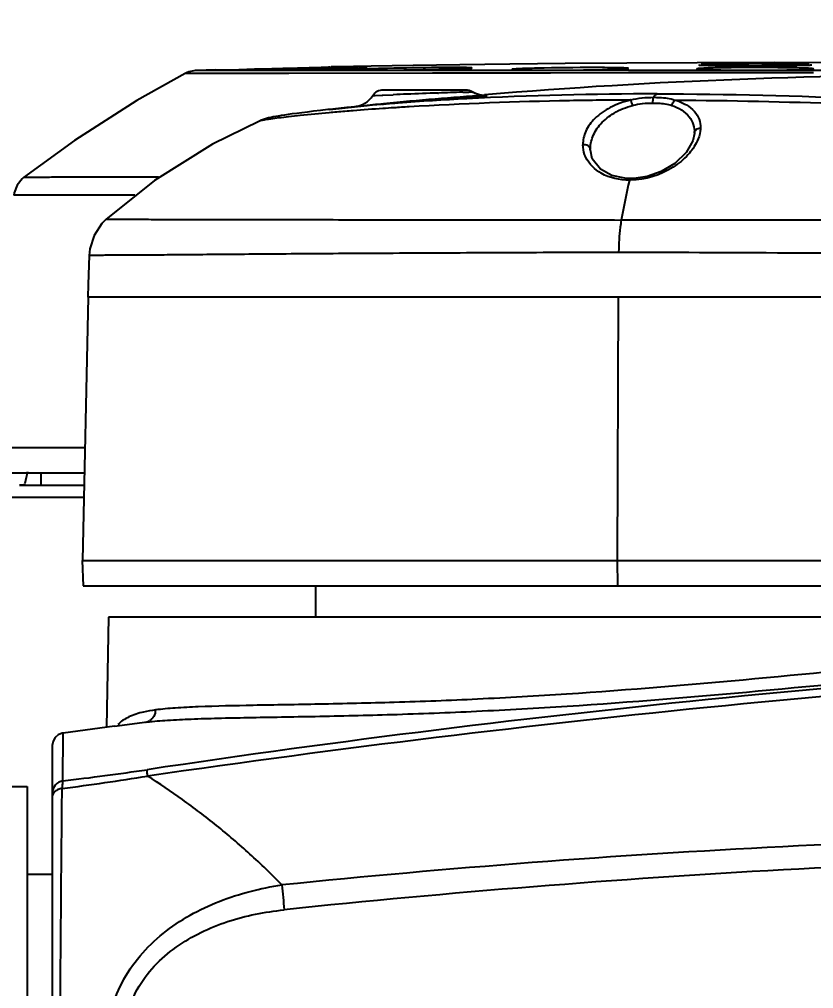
# Model space of a CAD drawing. Header units: millimetres. Extents: x 5828 to 6704, y 123 to 421.
# Drawn here: x 6603.04 to 6607.26, y 236.09 to 241.24 of the extents above; entities that cross this region are included whole.
import ezdxf

# ---------------------------------------------------------------- set-up
doc = ezdxf.new("R2010")
doc.units = ezdxf.units.MM
for name, color, linetype in [('外形图', 7, 'Continuous'), ('尺寸标注', 7, 'Continuous'), ('运动范围', 7, 'Continuous')]:
    doc.layers.add(name, color=color, linetype=linetype)
doc.styles.add('微软雅黑', font='msyh.ttc', dxfattribs={"height": 1.5})
doc.dimstyles.new('尺寸标注_1_15比例', dxfattribs={"dimtxt": 1.5, "dimasz": 1.25, "dimexe": 0.5, "dimexo": 0.4, "dimgap": 0.5, "dimtad": 1, "dimdec": 1, "dimlfac": 15, "dimdsep": 46, "dimtxsty": '微软雅黑', "dimcen": 0.09, "dimadec": 0, "dimazin": 0, "dimtp": 0.01, "dimtm": 0.01, "dimtfac": 1, "dimtdec": 1, "dimtofl": 0, "dimtmove": 0, "dimatfit": 3, "dimfxl": 1, "dimtolj": 1, "dimarcsym": 0})

# ---------------------------------------------------------------- blocks, each defined once
blk = doc.blocks.new('*D964')
at = {"layer": 'Defpoints', "color": 0}
for p in [(6599.8696, 245.0776), (6642.7754, 240.6831), (6560.7519, 234.3658), (6606.9481, 234.3718), (6651.9644, 234.3658)]:
    blk.add_point(p, dxfattribs=at)
at = {"layer": '尺寸标注', "color": 0, "lineweight": -2}
blk.add_arc((6606.914, 234.3658), 12.8206, 15.57922, 174.41148, dxfattribs=at)
at = {"layer": '尺寸标注', "color": 0}
for points in [[(6619.0604, 237.7629), (6619.4668, 237.8551), (6619.5402, 236.59)], [(6593.9463, 235.6245), (6594.3625, 235.6042), (6594.0935, 234.3658)]]:
    blk.add_solid(points, dxfattribs=at)
at = {"layer": '尺寸标注', "color": 0, "insert": (6607.3758, 248.4579), "char_height": 1.5, "attachment_point": 5, "rotation": 358.1233, "style": '微软雅黑'}
blk.add_mtext('\\A1;-\\A1;170%%d', dxfattribs=at)

msp = doc.modelspace()

# ---------------------------------------------------------------- linework, layer by layer
at = {"layer": '外形图'}
for p, q in [((6604.0835, 240.9726), (6603.9788, 240.9692)), ((6604.0403, 240.9691), (6603.9788, 240.9692)), ((6604.1555, 240.969), (6604.0403, 240.9691)), ((6604.0714, 240.9722), (6604.2058, 240.9755)), ((6604.0717, 240.9722), (6604.0714, 240.9722)), ((6604.0714, 240.9722), (6604.0725, 240.9722)), ((6604.2668, 240.969), (6604.0767, 240.969)), ((6604.2058, 240.9755), (6604.2895, 240.9776)), ((6604.9433, 240.9689), (6604.2366, 240.969)), ((6604.2895, 240.9776), (6604.3814, 240.9798)), ((6604.3573, 240.972), (6604.3782, 240.9723)), ((6604.3814, 240.9771), (6604.3795, 240.977)), ((6604.3814, 240.9798), (6604.4401, 240.9813)), ((6604.429, 240.973), (6604.4392, 240.9732)), ((6604.4582, 240.9792), (6604.4385, 240.9787)), ((6604.4392, 240.9732), (6604.4737, 240.9738)), ((6604.4396, 240.9813), (6604.5177, 240.9832)), ((6604.4401, 240.9813), (6604.5192, 240.9832)), ((6604.5192, 240.9832), (6604.5531, 240.9841)), ((6604.5531, 240.9841), (6604.5575, 240.9842)), ((6604.5575, 240.9842), (6604.5796, 240.9848)), ((6604.7182, 240.9888), (6604.6952, 240.9883)), ((6604.6954, 240.9785), (6604.7141, 240.979)), ((6604.7134, 240.9847), (6604.6963, 240.9844)), ((6604.7167, 240.9848), (6604.7134, 240.9847)), ((6604.9078, 240.9925), (6604.7182, 240.9888)), ((6604.8241, 240.9823), (6604.8312, 240.9825)), ((6604.9342, 240.9789), (6604.914, 240.9782)), ((6604.9243, 240.9712), (6604.9353, 240.9712)), ((6606.2557, 240.9688), (6604.936, 240.9689)), ((6604.9956, 240.9806), (6604.9899, 240.9804)), ((6604.996, 240.9716), (6605.0018, 240.9716)), ((6605.0018, 240.9716), (6605.0303, 240.9718)), ((6605.27, 240.9757), (6605.2749, 240.9758)), ((6605.6454, 241.0032), (6605.3794, 240.9999)), ((6605.8636, 240.9711), (6605.8803, 240.9711)), ((6606.0574, 240.9726), (6606.0677, 240.9727)), ((6608.4583, 240.9688), (6606.0645, 240.9688)), ((6607.0485, 241.0114), (6606.6395, 241.0107)), ((6606.7561, 241.0029), (6606.7448, 241.0028)), ((6606.7452, 240.9961), (6606.7517, 240.9961)), ((6606.7456, 240.9727), (6606.751, 240.9726)), ((6606.9081, 240.9991), (6606.746, 240.9991)), ((6606.7508, 240.9833), (6606.7475, 240.9832)), ((6606.82, 240.9843), (6606.8104, 240.9842)), ((6606.8109, 240.9718), (6606.8194, 240.9717)), ((6606.8278, 241.0037), (6606.8139, 241.0036)), ((6606.8142, 240.9955), (6606.8228, 240.9954)), ((6606.9045, 240.9951), (6606.908, 240.9951)), ((6606.9081, 240.9988), (6606.9081, 240.9951)), ((6607.1502, 240.9991), (6606.9881, 240.9991)), ((6606.9881, 240.9952), (6606.9881, 240.9988)), ((6607.3995, 241.0106), (6607.0485, 241.0114)), ((6607.0861, 240.9843), (6607.0691, 240.9845)), ((6607.0823, 241.0038), (6607.0696, 241.0039)), ((6607.0713, 240.9956), (6607.0822, 240.9957)), ((6607.0771, 240.9717), (6607.0853, 240.9718)), ((6607.1514, 241.0031), (6607.1408, 241.0033)), ((6607.143, 240.9964), (6607.1511, 240.9965)), ((6607.1452, 240.9727), (6607.1508, 240.9728)), ((6603.976, 240.9536), (6603.9211, 240.9539)), ((6604.0714, 240.9535), (6603.976, 240.9536)), ((6604.177, 240.9536), (6604.0688, 240.9535)), ((6604.2778, 240.9537), (6604.0833, 240.9535)), ((6604.4705, 240.9539), (6604.2417, 240.9536)), ((6605.2531, 240.9552), (6604.4401, 240.9539)), ((6605.8607, 240.9562), (6605.2338, 240.9552)), ((6606.2759, 240.9567), (6605.7692, 240.956)), ((6606.6381, 240.9572), (6606.2745, 240.9567)), ((6606.7512, 240.9574), (6606.6377, 240.9572)), ((6606.811, 240.9574), (6606.7512, 240.9574)), ((6607.2586, 240.9579), (6606.811, 240.9574)), ((6605.4107, 240.8658), (6604.9724, 240.8658)), ((6604.9167, 240.8358), (6605.0256, 240.8408)), ((6605.2619, 240.8498), (6605.2655, 240.8499)), ((6605.4465, 240.8355), (6605.511, 240.8408)), ((6605.4475, 240.827), (6605.512, 240.8317)), ((6605.4488, 240.8302), (6605.4567, 240.8308)), ((6604.6889, 240.7627), (6604.6789, 240.7616)), ((6604.6889, 240.7627), (6604.8192, 240.7765)), ((6604.8192, 240.7765), (6604.8869, 240.7832)), ((6604.9652, 240.7905), (6604.9732, 240.7912)), ((6604.3147, 240.7009), (6604.3146, 240.7009)), ((6603.0624, 240.4013), (6603.0624, 240.4012)), ((6606.2849, 240.3957), (6606.2849, 240.3957)), ((6603.4995, 240.1771), (6603.4995, 240.1771)), ((6606.099, 240.0048), (6606.1129, 240.0048)), ((6606.1129, 240.0048), (6606.2227, 240.0053)), ((6606.2227, 240.0053), (6606.595, 240.0036)), ((6603.4055, 239.7658), (6603.3752, 238.3658)), ((6610.7056, 239.7658), (6603.4036, 239.7658)), ((6606.2173, 238.3658), (6606.2222, 239.7658)), ((6603.3882, 238.9658), (6602.9165, 238.9658)), ((6602.9189, 238.8325), (6603.3853, 238.8325)), ((6603.1533, 238.8325), (6603.1533, 238.7658)), ((6603.0706, 238.7658), (6603.04, 238.7658)), ((6603.04, 238.7658), (6603.3839, 238.7658)), ((6603.0402, 238.7658), (6603.06, 238.7658)), ((6603.0659, 238.7658), (6603.0661, 238.7668)), ((6603.0661, 238.7669), (6603.0663, 238.7678)), ((6603.0663, 238.7678), (6603.068, 238.7755)), ((6603.3791, 238.7003), (6602.9733, 238.7006)), ((6603.3742, 238.3658), (6603.3788, 238.2325)), ((6603.3742, 238.3658), (6606.2173, 238.3658)), ((6603.5657, 238.3658), (6603.6776, 238.3658)), ((6603.9751, 238.3658), (6604.1583, 238.3658)), ((6606.2181, 238.2325), (6606.2172, 238.3658)), ((6603.3788, 238.2325), (6606.218, 238.2325)), ((6604.6148, 238.0658), (6604.6148, 238.2325)), ((6606.2181, 238.2325), (6610.5373, 238.2325)), ((6603.513, 238.0658), (6603.5028, 237.4807)), ((6610.3832, 238.0658), (6603.513, 238.0658)), ((6603.5455, 237.4864), (6603.2724, 237.4499)), ((6603.5455, 237.4864), (6603.7181, 237.5086)), ((6603.271, 237.1958), (6603.2724, 237.4499)), ((6603.2148, 237.3837), (6603.2148, 231.3479)), ((6602.4814, 237.1658), (6603.0814, 237.1658)), ((6603.0814, 237.1658), (6603.0814, 231.5658)), ((6603.2148, 236.6991), (6603.0814, 236.6991))]:
    msp.add_line(p, q, dxfattribs=at)
for points in [[(6603.9581, 240.9668), (6603.949, 240.9648), (6603.9396, 240.9619), (6603.9302, 240.9582), (6603.9212, 240.9539)], [(6603.9789, 240.9692), (6603.9744, 240.969), (6603.9666, 240.9682), (6603.9581, 240.9668)], [(6605.3794, 240.9999), (6605.131, 240.9962), (6604.9078, 240.9925)], [(6606.6395, 241.0107), (6606.2655, 241.0089), (6605.9387, 241.0063), (6605.6454, 241.0032)], [(6603.9211, 240.9539), (6603.664, 240.8099), (6603.3322, 240.5979), (6603.0623, 240.4014)], [(6603.976, 240.9536), (6603.9331, 240.9537), (6603.9212, 240.9539)], [(6604.9167, 240.8358), (6604.9297, 240.8364), (6604.9674, 240.8382), (6605.0256, 240.8408)], [(6605.5116, 240.8367), (6605.5133, 240.8368), (6605.5131, 240.8368), (6605.5075, 240.8369), (6605.4943, 240.8382), (6605.4783, 240.8417), (6605.4622, 240.8474), (6605.4453, 240.8561)], [(6604.6789, 240.7616), (6604.6389, 240.7571), (6604.6027, 240.7529), (6604.5698, 240.7489), (6604.5401, 240.7452), (6604.5133, 240.7417), (6604.4892, 240.7385), (6604.4675, 240.7354), (6604.4481, 240.7325), (6604.4307, 240.7298), (6604.4151, 240.7273), (6604.4013, 240.7249), (6604.3886, 240.7226), (6604.3764, 240.7201), (6604.3635, 240.7172), (6604.3468, 240.7126), (6604.3204, 240.7034), (6604.3147, 240.7009)], [(6604.8192, 240.7765), (6604.8364, 240.7783), (6604.8869, 240.7832)], [(6604.3146, 240.7009), (6604.0661, 240.5787), (6603.7581, 240.3844), (6603.4994, 240.1772)], [(6606.6253, 240.6346), (6606.6177, 240.5965), (6606.5815, 240.5335), (6606.521, 240.4756), (6606.4481, 240.4322), (6606.3739, 240.4061), (6606.3033, 240.396), (6606.2849, 240.3957)], [(6606.2849, 240.3957), (6606.2551, 240.3969), (6606.1862, 240.4119), (6606.1256, 240.446), (6606.0829, 240.5009), (6606.0725, 240.5466)], [(6603.0624, 240.4013), (6603.0545, 240.3947), (6603.0273, 240.3606), (6603.0126, 240.3192), (6603.011, 240.308)], [(6603.4995, 240.1771), (6603.4787, 240.1563), (6603.4367, 240.0936), (6603.4139, 240.0214), (6603.4105, 239.987)], [(6603.411, 239.987), (6603.4058, 239.8318), (6603.4036, 239.7658)], [(6603.3825, 238.7003), (6603.3222, 238.7003), (6603.1645, 238.7004), (6603.0302, 238.7005), (6602.9733, 238.7006)], [(6603.3742, 238.3658), (6603.383, 238.3658), (6603.5657, 238.3658)], [(6604.1583, 238.3658), (6604.584, 238.3658), (6604.823, 238.3658), (6605.0777, 238.3658), (6605.3466, 238.3658), (6605.6275, 238.3657), (6605.9184, 238.3657), (6606.2173, 238.3658)], [(6603.2724, 237.4499), (6603.2678, 237.4491), (6603.2467, 237.4408), (6603.2297, 237.4259), (6603.2186, 237.4062), (6603.2148, 237.3839)]]:
    msp.add_lwpolyline(points, dxfattribs=at)
for centre, radius, start, end in [((6604.113, 260.1923), 19.2219, 270.79058, 270.94205), ((6604.9346, 222.6871), 18.2983, 91.55358, 91.7324), ((6605.141, 215.1899), 25.7984, 90.98778, 91.51667), ((6603.8209, 276.8412), 35.8733, 271.04263, 271.39689), ((6603.6495, 277.6202), 36.6472, 271.45418, 271.58661), ((6604.2443, 258.8459), 17.8731, 271.50618, 271.68962), ((6604.4128, 253.2208), 12.2454, 271.67787, 271.92491), ((6605.2531, 230.531), 10.4527, 91.44325, 91.74872), ((6604.9069, 252.3484), 11.3772, 270.14284, 270.44843), ((6605.4081, 223.7572), 17.2283, 90.4825, 91.3718), ((6604.8451, 259.8663), 18.8954, 270.56168, 271.18434), ((6605.3502, 230.7852), 10.2, 90.07952, 90.48971), ((6604.9923, 253.4178), 12.4451, 271.30134, 271.56164), ((6605.1736, 246.6602), 5.6852, 271.5915, 271.8027), ((6605.8214, 247.3152), 6.344, 269.19355, 269.79663), ((6606.0304, 230.4601), 10.5242, 91.1057, 91.27823), ((6605.845, 251.4481), 10.4771, 269.74824, 269.90604), ((6606.0794, 227.9663), 13.0185, 89.76681, 91.10973), ((6605.8484, 253.4602), 12.4891, 269.90564, 270.06977), ((6605.8423, 256.3661), 15.3951, 270.14138, 270.80074), ((6605.8927, 252.7746), 11.8032, 270.84922, 271.02504), ((6605.9345, 250.4306), 9.4588, 271.02581, 271.23391), ((6606.1071, 234.9222), 6.0626, 89.16204, 89.76103), ((6605.9904, 247.8437), 6.8713, 271.23281, 271.79251), ((6606.7677, 244.1459), 3.1497, 268.7024, 268.8541), ((6606.8359, 234.8661), 6.1373, 90.85078, 91.28291), ((6606.8073, 246.1902), 5.1944, 268.8685, 269.3159), ((6606.9086, 232.7799), 8.2049, 90.68543, 91.10212), ((6606.895, 249.3269), 8.3556, 269.01261, 269.4237), ((6606.887, 252.4571), 11.4618, 269.32344, 269.6357), ((6606.9131, 229.2059), 11.7981, 90.48191, 90.76279), ((6606.9293, 252.4518), 11.4806, 269.45154, 269.58233), ((6606.9545, 228.4974), 12.4877, 89.47414, 90.61687), ((6606.9262, 258.2915), 17.2964, 269.65753, 269.9284), ((6606.9608, 223.0828), 17.9214, 90.16856, 90.42529), ((6606.9464, 255.0626), 14.0915, 269.59047, 270.42373), ((6606.9327, 261.1744), 20.1793, 269.93005, 270.15745), ((6606.9658, 221.6042), 19.3999, 89.92803, 90.17029), ((6606.939, 259.111), 18.1158, 270.15534, 270.41829), ((6606.9705, 223.8738), 17.1304, 89.66868, 89.93442), ((6606.9648, 252.2829), 11.3118, 270.4343, 270.56854), ((6606.983, 253.1728), 12.1775, 270.46665, 270.75286), ((6607.014, 230.3159), 10.6881, 89.32042, 89.63414), ((6606.9929, 249.6641), 8.6927, 270.60876, 271.00416), ((6607.0073, 233.6582), 7.3266, 88.92024, 89.38388), ((6607.066, 246.9869), 5.991, 270.81459, 271.18876), ((6607.0829, 235.5956), 5.4079, 88.7811, 89.2747), ((6607.1199, 244.2827), 3.2863, 271.226, 271.3828), ((6608.0713, 209.5615), 31.3839, 84.75963, 94.67944), ((6604.9724, 240.7991), 0.0667, 89.994, 146.6413), ((6604.8053, 240.9091), 0.1333, 275.9401, 326.6399), ((6606.0299, 217.4521), 23.4102, 92.27885, 92.4586), ((6606.2319, 212.3277), 28.5386, 91.94768, 92.27506), ((6607.3635, 179.2055), 61.6801, 91.829375, 91.949254), ((6605.5148, 240.9704), 0.1338, 238.6933, 250.3712), ((6605.5147, 240.9701), 0.1335, 250.3967, 261.7417), ((6605.5147, 240.9704), 0.1338, 261.7689, 273.8448), ((6605.9889, 225.854), 14.9482, 93.9054, 94.51348), ((6606.5174, 223.7726), 17.0886, 95.2115, 95.47505), ((6606.066, 224.7364), 16.0684, 93.702, 93.90815), ((6607.072, 219.6649), 21.2312, 95.29028, 95.67122), ((6606.1253, 223.8126), 16.9941, 93.42439, 93.70042), ((6605.7337, 229.0163), 11.7755, 94.90945, 95.10772), ((6605.8413, 227.7511), 13.0453, 94.52292, 94.90461), ((6611.8346, 239.1482), 5.691, 167.4278, 169.6201), ((6606.2847, 240.7315), 0.3446, 269.2254, 270.1279), ((6612.0565, 236.7413), 9.2158, 166.85169, 167.24798), ((6612.9422, 175.5797), 62.3616, 92.809562, 98.506321), ((6613.5409, 169.3968), 68.5318, 93.068844, 98.238142), ((6603.7016, 237.5652), 0.0582, 286.0715, 299.3316), ((6603.7021, 237.5633), 0.0563, 277.3955, 281.6723), ((6603.7019, 237.5643), 0.0573, 281.672, 286.05), ((6601.6324, 250.0213), 12.9693, 277.23944, 279.26795), ((6601.6654, 250.978), 13.8754, 276.64498, 278.50623), ((6609.7678, 184.3447), 52.5694, 90.00662, 95.82318), ((6610.1393, 181.9003), 54.907, 90.399, 95.95214), ((6614.4032, 237.5386), 10.0092, 185.13411, 185.89041)]:
    msp.add_arc(centre, radius, start, end, dxfattribs=at)
for points, knots in [([(6604.3795, 240.977), (6604.3711, 240.9768), (6604.3553, 240.9763), (6604.333, 240.9755), (6604.3137, 240.9748), (6604.2975, 240.9741), (6604.2848, 240.9735), (6604.2762, 240.9731), (6604.2714, 240.9727), (6604.2689, 240.9726), (6604.2678, 240.9723), (6604.2668, 240.9723), (6604.2668, 240.9721)], [0, 0, 0, 0, 0.22256, 0.421046, 0.593217, 0.737086, 0.850831, 0.93311, 0.962133, 0.982951, 0.995544, 1, 1, 1, 1]), ([(6604.2668, 240.9721), (6604.2668, 240.972), (6604.2676, 240.972), (6604.2685, 240.9718), (6604.2704, 240.9717), (6604.2743, 240.9716), (6604.2811, 240.9715), (6604.2912, 240.9715), (6604.3042, 240.9715), (6604.3265, 240.9717), (6604.3445, 240.9718), (6604.3573, 240.972)], [0, 0, 0, 0, 0.004382, 0.016772, 0.037282, 0.065887, 0.147191, 0.259966, 0.403088, 0.575328, 1, 1, 1, 1]), ([(6604.6642, 240.987), (6604.6682, 240.9871), (6604.6749, 240.9874), (6604.6828, 240.9875), (6604.6872, 240.9878), (6604.6896, 240.9877), (6604.6905, 240.988), (6604.6914, 240.9878), (6604.6914, 240.9879)], [0, 0, 0, 0, 0.433734, 0.747146, 0.85751, 0.936511, 0.984035, 1, 1, 1, 1]), ([(6604.6914, 240.9879), (6604.6914, 240.9881), (6604.6902, 240.9878), (6604.689, 240.9881), (6604.686, 240.9879), (6604.6839, 240.9879), (6604.6826, 240.9879)], [0, 0, 0, 0, 0.062872, 0.25106, 0.563748, 1, 1, 1, 1]), ([(6604.8381, 240.9862), (6604.8299, 240.9862), (6604.7895, 240.9859), (6604.749, 240.9853), (6604.7167, 240.9848)], [0, 0, 0, 0, 0.20213, 1, 1, 1, 1]), ([(6604.914, 240.9782), (6604.9011, 240.9778), (6604.8831, 240.9772), (6604.8607, 240.9763), (6604.8476, 240.9757), (6604.8377, 240.9749), (6604.8297, 240.9746), (6604.8263, 240.9737), (6604.8232, 240.9738), (6604.8232, 240.9733)], [0, 0, 0, 0, 0.423715, 0.596094, 0.739233, 0.851943, 0.93331, 0.982645, 1, 1, 1, 1]), ([(6604.8232, 240.9733), (6604.8232, 240.9731), (6604.824, 240.9729), (6604.8259, 240.9726), (6604.8311, 240.9723), (6604.8391, 240.9719), (6604.8506, 240.9717), (6604.8651, 240.9714), (6604.89, 240.9712), (6604.91, 240.9712), (6604.9243, 240.9712)], [0, 0, 0, 0, 0.004799, 0.017405, 0.06693, 0.14866, 0.261839, 0.405189, 0.577317, 1, 1, 1, 1]), ([(6604.8312, 240.9825), (6604.8392, 240.9828), (6604.8504, 240.9832), (6604.8641, 240.9838), (6604.8721, 240.9842), (6604.8781, 240.9846), (6604.8829, 240.9848), (6604.885, 240.9854), (6604.8868, 240.9852), (6604.8868, 240.9855)], [0, 0, 0, 0, 0.429326, 0.601338, 0.743422, 0.854776, 0.934887, 0.983289, 1, 1, 1, 1]), ([(6605.4432, 240.983), (6605.4432, 240.9831), (6605.4423, 240.9833), (6605.4403, 240.9837), (6605.4348, 240.9841), (6605.4262, 240.9844), (6605.414, 240.9847), (6605.3987, 240.985), (6605.3723, 240.9852), (6605.3511, 240.9853), (6605.336, 240.9852)], [0, 0, 0, 0, 0.004844, 0.017497, 0.067268, 0.149281, 0.262752, 0.40633, 0.578419, 1, 1, 1, 1]), ([(6605.3524, 240.9778), (6605.3652, 240.9782), (6605.3833, 240.9789), (6605.4057, 240.9799), (6605.4188, 240.9805), (6605.4287, 240.9813), (6605.4367, 240.9816), (6605.4401, 240.9825), (6605.4432, 240.9824), (6605.4432, 240.983)], [0, 0, 0, 0, 0.42353, 0.595912, 0.739091, 0.851837, 0.933255, 0.982591, 1, 1, 1, 1]), ([(6605.6795, 240.9777), (6605.6761, 240.9775), (6605.6704, 240.9771), (6605.6625, 240.9767), (6605.6589, 240.9758), (6605.6559, 240.9757), (6605.6559, 240.9752)], [0, 0, 0, 0, 0.430327, 0.742193, 0.932169, 1, 1, 1, 1]), ([(6605.6559, 240.9752), (6605.6559, 240.9748), (6605.6584, 240.9746), (6605.6614, 240.9739), (6605.6679, 240.9736), (6605.6763, 240.9731), (6605.6872, 240.9727), (6605.7061, 240.9722), (6605.7213, 240.9719), (6605.7322, 240.9718)], [0, 0, 0, 0, 0.017812, 0.066934, 0.147864, 0.259967, 0.402426, 0.574254, 1, 1, 1, 1]), ([(6605.7268, 240.9798), (6605.7222, 240.9797), (6605.7064, 240.9791), (6605.6906, 240.9784), (6605.6795, 240.9777)], [0, 0, 0, 0, 0.295824, 1, 1, 1, 1]), ([(6605.7956, 240.9817), (6605.7893, 240.9816), (6605.7664, 240.9811), (6605.7435, 240.9804), (6605.7268, 240.9798)], [0, 0, 0, 0, 0.274374, 1, 1, 1, 1]), ([(6606.2428, 240.9831), (6606.2395, 240.9832), (6606.2238, 240.9837), (6606.2081, 240.9839), (6606.1958, 240.9841)], [0, 0, 0, 0, 0.212602, 1, 1, 1, 1]), ([(6606.2053, 240.9758), (6606.21, 240.9759), (6606.2256, 240.9764), (6606.2413, 240.977), (6606.2523, 240.9777)], [0, 0, 0, 0, 0.295618, 1, 1, 1, 1]), ([(6606.2759, 240.9804), (6606.2759, 240.9806), (6606.2749, 240.9809), (6606.2735, 240.9812), (6606.2708, 240.9816), (6606.2653, 240.982), (6606.2558, 240.9826), (6606.2476, 240.9829), (6606.2428, 240.9831)], [0, 0, 0, 0, 0.019391, 0.067927, 0.147308, 0.257678, 0.569786, 1, 1, 1, 1]), ([(6606.2523, 240.9776), (6606.2557, 240.9778), (6606.2614, 240.9782), (6606.2693, 240.9788), (6606.2729, 240.9797), (6606.2759, 240.9799), (6606.2759, 240.9804)], [0, 0, 0, 0, 0.42949, 0.741115, 0.931407, 1, 1, 1, 1]), ([(6606.7475, 240.9832), (6606.7321, 240.9829), (6606.7105, 240.9824), (6606.6836, 240.9815), (6606.6678, 240.9809), (6606.6557, 240.9801), (6606.6461, 240.9796), (6606.6418, 240.9785), (6606.6381, 240.9784), (6606.6381, 240.9777)], [0, 0, 0, 0, 0.42063, 0.592583, 0.736128, 0.849717, 0.931918, 0.981964, 1, 1, 1, 1]), ([(6606.6381, 240.9776), (6606.6381, 240.977), (6606.6417, 240.9769), (6606.6459, 240.976), (6606.6554, 240.9756), (6606.6673, 240.9749), (6606.6828, 240.9743), (6606.7092, 240.9734), (6606.7305, 240.973), (6606.7456, 240.9727)], [0, 0, 0, 0, 0.017848, 0.067727, 0.149816, 0.263345, 0.40688, 0.578889, 1, 1, 1, 1]), ([(6606.6481, 240.9992), (6606.6481, 240.9989), (6606.6497, 240.9989), (6606.6516, 240.9985), (6606.6558, 240.9984), (6606.6588, 240.9982), (6606.6606, 240.9981)], [0, 0, 0, 0, 0.067336, 0.255935, 0.567134, 1, 1, 1, 1]), ([(6606.6606, 240.9981), (6606.6629, 240.998), (6606.6748, 240.9975), (6606.6867, 240.9972), (6606.6963, 240.997)], [0, 0, 0, 0, 0.191462, 1, 1, 1, 1]), ([(6606.6985, 241.0019), (6606.6946, 241.0018), (6606.6822, 241.0015), (6606.6697, 241.0011), (6606.661, 241.0007)], [0, 0, 0, 0, 0.307431, 1, 1, 1, 1]), ([(6607.2581, 240.9778), (6607.2581, 240.9785), (6607.2543, 240.9787), (6607.2499, 240.9798), (6607.24, 240.9804), (6607.2275, 240.9811), (6607.2112, 240.9818), (6607.1835, 240.9827), (6607.1612, 240.9832), (6607.1454, 240.9835)], [0, 0, 0, 0, 0.018124, 0.068284, 0.150616, 0.264324, 0.407948, 0.5799, 1, 1, 1, 1]), ([(6607.1508, 240.9728), (6607.1659, 240.973), (6607.1872, 240.9735), (6607.2135, 240.9744), (6607.229, 240.975), (6607.2409, 240.9757), (6607.2503, 240.9762), (6607.2545, 240.9771), (6607.2581, 240.9773), (6607.2581, 240.9779)], [0, 0, 0, 0, 0.421065, 0.59304, 0.73654, 0.850043, 0.932133, 0.982049, 1, 1, 1, 1]), ([(6607.2352, 241.0012), (6607.2328, 241.0013), (6607.2204, 241.0018), (6607.208, 241.0021), (6607.198, 241.0024)], [0, 0, 0, 0, 0.191298, 1, 1, 1, 1]), ([(6607.1993, 240.9974), (6607.203, 240.9974), (6607.2151, 240.9978), (6607.2272, 240.9982), (6607.2355, 240.9986)], [0, 0, 0, 0, 0.307463, 1, 1, 1, 1]), ([(6607.2355, 240.9986), (6607.2374, 240.9986), (6607.2404, 240.9988), (6607.2446, 240.999), (6607.2465, 240.9994), (6607.2481, 240.9995), (6607.2481, 240.9998)], [0, 0, 0, 0, 0.432708, 0.743845, 0.932488, 1, 1, 1, 1]), ([(6606.4274, 240.8451), (6606.0901, 240.8452), (6605.5096, 240.8316), (6604.9305, 240.7888), (6604.6889, 240.7627)], [0, 0, 0, 0, 0.581274, 1, 1, 1, 1]), ([(6604.9732, 240.7912), (6605.0135, 240.7949), (6605.1719, 240.8088), (6605.3305, 240.8209), (6605.4488, 240.8302)], [0, 0, 0, 0, 0.253987, 1, 1, 1, 1]), ([(6606.2867, 240.8128), (6606.1786, 240.8122), (6605.7862, 240.8075), (6605.3939, 240.7933), (6605.1102, 240.7763)], [0, 0, 0, 0, 0.275505, 1, 1, 1, 1]), ([(6605.4481, 240.833), (6605.4258, 240.8315), (6605.3145, 240.8235), (6605.2033, 240.8139), (6605.1145, 240.8057)], [0, 0, 0, 0, 0.200135, 1, 1, 1, 1]), ([(6605.3945, 240.8542), (6605.4018, 240.8544), (6605.412, 240.8548), (6605.4246, 240.8552), (6605.4319, 240.8554), (6605.4373, 240.8557), (6605.442, 240.8557), (6605.4434, 240.8562), (6605.4455, 240.8559), (6605.4453, 240.8561)], [0, 0, 0, 0, 0.430537, 0.603024, 0.745472, 0.85686, 0.936667, 0.984503, 1, 1, 1, 1]), ([(6605.5236, 240.8369), (6605.5233, 240.8372), (6605.5215, 240.8368), (6605.5182, 240.8372), (6605.5125, 240.8367), (6605.5048, 240.8365), (6605.495, 240.8359), (6605.478, 240.8349), (6605.4642, 240.834), (6605.4544, 240.8334)], [0, 0, 0, 0, 0.018709, 0.068717, 0.149751, 0.261445, 0.403308, 0.574394, 1, 1, 1, 1]), ([(6605.4567, 240.8308), (6605.4664, 240.8316), (6605.48, 240.8327), (6605.4967, 240.8341), (6605.5063, 240.8349), (6605.5134, 240.8357), (6605.5194, 240.8361), (6605.5212, 240.8367), (6605.5238, 240.8367), (6605.5236, 240.8369)], [0, 0, 0, 0, 0.433942, 0.607113, 0.749624, 0.860519, 0.939373, 0.985906, 1, 1, 1, 1]), ([(6606.2867, 240.8128), (6606.249, 240.8036), (6606.1803, 240.7792), (6606.0972, 240.7218), (6606.044, 240.652), (6606.0332, 240.599), (6606.0328, 240.5744)], [0, 0, 0, 0, 0.312099, 0.578892, 0.80257, 1, 1, 1, 1]), ([(6606.2969, 240.7841), (6606.2955, 240.7898), (6606.2927, 240.7996), (6606.289, 240.8092), (6606.2867, 240.8128)], [0, 0, 0, 0, 0.579048, 1, 1, 1, 1]), ([(6606.4047, 240.7966), (6606.4047, 240.8028), (6606.4054, 240.813), (6606.4071, 240.8235), (6606.409, 240.8271)], [0, 0, 0, 0, 0.599066, 1, 1, 1, 1]), ([(6606.409, 240.8271), (6606.4103, 240.8297), (6606.4146, 240.837), (6606.4216, 240.8444), (6606.4274, 240.8451)], [0, 0, 0, 0, 0.330233, 1, 1, 1, 1]), ([(6606.409, 240.8271), (6606.4192, 240.8271), (6606.4571, 240.8261), (6606.4954, 240.8214), (6606.5218, 240.8126)], [0, 0, 0, 0, 0.26764, 1, 1, 1, 1]), ([(6606.4274, 240.8451), (6606.8011, 240.8452), (6607.5114, 240.8271), (6608.2203, 240.7836), (6608.5562, 240.7617)], [0, 0, 0, 0, 0.526117, 1, 1, 1, 1]), ([(6606.5055, 240.7839), (6606.5061, 240.7869), (6606.5092, 240.7975), (6606.5152, 240.808), (6606.5218, 240.8126)], [0, 0, 0, 0, 0.275581, 1, 1, 1, 1]), ([(6606.5218, 240.8126), (6606.5429, 240.8065), (6606.5808, 240.7913), (6606.626, 240.7558), (6606.6526, 240.7118), (6606.6575, 240.6795), (6606.6572, 240.6639)], [0, 0, 0, 0, 0.303607, 0.559246, 0.783576, 1, 1, 1, 1]), ([(6606.5218, 240.8126), (6606.8172, 240.8105), (6607.3901, 240.7976), (6608.0845, 240.7652), (6608.5899, 240.7368), (6608.9059, 240.7185), (6609.1361, 240.7064), (6609.2908, 240.7004), (6609.3824, 240.698), (6609.4576, 240.6977), (6609.537, 240.7008), (6609.6617, 240.7071), (6609.8342, 240.7123), (6610.0377, 240.719), (6610.2355, 240.7234), (6610.4279, 240.7269), (6610.6146, 240.7297), (6610.7957, 240.7311), (6610.9718, 240.7311), (6611.1154, 240.7288), (6611.2281, 240.7264), (6611.3107, 240.7237), (6611.3787, 240.7211), (6611.4327, 240.7193), (6611.4668, 240.7179), (6611.4941, 240.7166), (6611.5136, 240.7159), (6611.5311, 240.7154), (6611.5457, 240.7152), (6611.5555, 240.7155), (6611.5613, 240.7161), (6611.5638, 240.7167), (6611.5657, 240.7173), (6611.5661, 240.7198), (6611.5638, 240.7204), (6611.5626, 240.721)], [0, 0, 0, 0, 0.175379, 0.340201, 0.412747, 0.475982, 0.528145, 0.549642, 0.567859, 0.582575, 0.594271, 0.61506, 0.656694, 0.696757, 0.735988, 0.774153, 0.811033, 0.846843, 0.881682, 0.915604, 0.932139, 0.948607, 0.964665, 0.972521, 0.980738, 0.984876, 0.9888, 0.992322, 0.995259, 0.997428, 0.998177, 0.998701, 0.999016, 0.999208, 1, 1, 1, 1]), ([(6604.974, 240.7922), (6604.936, 240.7885), (6604.8844, 240.7835), (6604.8328, 240.7777), (6604.8191, 240.7765)], [0, 0, 0, 0, 0.734978, 1, 1, 1, 1]), ([(6606.0724, 240.5484), (6606.072, 240.5723), (6606.0819, 240.6231), (6606.127, 240.6922), (6606.2007, 240.7499), (6606.2627, 240.7749), (6606.2969, 240.7841)], [0, 0, 0, 0, 0.205866, 0.432553, 0.695788, 1, 1, 1, 1]), ([(6606.4047, 240.7966), (6606.4137, 240.7966), (6606.4475, 240.7958), (6606.4817, 240.7915), (6606.5055, 240.7839)], [0, 0, 0, 0, 0.264484, 1, 1, 1, 1]), ([(6606.5055, 240.7839), (6606.5404, 240.7726), (6606.5896, 240.7442), (6606.6215, 240.6832), (6606.6256, 240.6521), (6606.6253, 240.6368)], [0, 0, 0, 0, 0.544067, 0.773957, 1, 1, 1, 1]), ([(6604.6854, 240.7451), (6604.6342, 240.7405), (6604.5623, 240.7336), (6604.4733, 240.7239), (6604.4214, 240.7177), (6604.3798, 240.7122), (6604.3486, 240.7079), (6604.3282, 240.7041), (6604.3178, 240.7023), (6604.3147, 240.7009)], [0, 0, 0, 0, 0.412647, 0.579758, 0.719822, 0.832294, 0.916658, 0.972608, 1, 1, 1, 1]), ([(6606.6253, 240.6368), (6606.6254, 240.6438), (6606.6336, 240.6588), (6606.6492, 240.6636), (6606.6572, 240.6639)], [0, 0, 0, 0, 0.467817, 1, 1, 1, 1]), ([(6606.6572, 240.6639), (6606.6571, 240.6581), (6606.6551, 240.6338), (6606.6476, 240.6101), (6606.6398, 240.5933)], [0, 0, 0, 0, 0.238128, 1, 1, 1, 1]), ([(6606.0724, 240.5484), (6606.0723, 240.5564), (6606.0609, 240.5734), (6606.0419, 240.5759), (6606.0328, 240.5744)], [0, 0, 0, 0, 0.462725, 1, 1, 1, 1]), ([(6606.0489, 240.5074), (6606.0464, 240.5127), (6606.0373, 240.534), (6606.033, 240.5573), (6606.0328, 240.5744)], [0, 0, 0, 0, 0.256633, 1, 1, 1, 1]), ([(6606.6398, 240.5933), (6606.6277, 240.5672), (6606.5905, 240.5151), (6606.4802, 240.4247), (6606.3648, 240.3871), (6606.2855, 240.3869)], [0, 0, 0, 0, 0.202717, 0.441806, 1, 1, 1, 1]), ([(6606.2801, 240.3869), (6606.2289, 240.3868), (6606.1357, 240.4051), (6606.0661, 240.4722), (6606.0489, 240.5074)], [0, 0, 0, 0, 0.566711, 1, 1, 1, 1]), ([(6603.7795, 240.4029), (6603.7254, 240.4028), (6603.6236, 240.4027), (6603.481, 240.4021), (6603.3587, 240.402), (6603.2571, 240.4023), (6603.1855, 240.4019), (6603.1388, 240.4014), (6603.1122, 240.4011), (6603.0914, 240.4009), (6603.0765, 240.4012), (6603.0675, 240.4009), (6603.0634, 240.4016), (6603.0624, 240.4014)], [0, 0, 0, 0, 0.226299, 0.425696, 0.596451, 0.738067, 0.850887, 0.896025, 0.933238, 0.962303, 0.983074, 0.995482, 1, 1, 1, 1]), ([(6606.2849, 240.3957), (6606.2837, 240.3957), (6606.2814, 240.3921), (6606.2806, 240.3891), (6606.2801, 240.3869)], [0, 0, 0, 0, 0.334904, 1, 1, 1, 1]), ([(6603.6539, 240.3067), (6603.605, 240.3067), (6603.5134, 240.3066), (6603.385, 240.3067), (6603.2751, 240.307), (6603.184, 240.3072), (6603.1199, 240.3071), (6603.0783, 240.3069), (6603.0546, 240.3067), (6603.0361, 240.3071), (6603.0229, 240.3072), (6603.0154, 240.3081), (6603.0119, 240.3076), (6603.0112, 240.308)], [0, 0, 0, 0, 0.227903, 0.427872, 0.59898, 0.740865, 0.85322, 0.898114, 0.935135, 0.963984, 0.984412, 0.996214, 1, 1, 1, 1]), ([(6606.2367, 240.1735), (6606.0492, 240.1737), (6605.6866, 240.174), (6605.1665, 240.1745), (6604.7631, 240.1753), (6604.47, 240.1756), (6604.2762, 240.1757), (6604.1018, 240.1758), (6603.948, 240.176), (6603.8161, 240.1765), (6603.7069, 240.1772), (6603.6304, 240.1779), (6603.5811, 240.1782), (6603.5531, 240.1783), (6603.5311, 240.1781), (6603.5149, 240.1782), (6603.5053, 240.177), (6603.5005, 240.1776), (6603.4994, 240.1771)], [0, 0, 0, 0, 0.205508, 0.397376, 0.570051, 0.647611, 0.718576, 0.782454, 0.838776, 0.887093, 0.927068, 0.958453, 0.970877, 0.981117, 0.989172, 0.995035, 0.998665, 1, 1, 1, 1]), ([(6606.2369, 240.1736), (6606.2347, 240.1613), (6606.2262, 240.1056), (6606.2231, 240.0491), (6606.2227, 240.0053)], [0, 0, 0, 0, 0.221428, 1, 1, 1, 1]), ([(6610.7509, 240.1777), (6610.6148, 240.179), (6610.3819, 240.1778), (6609.9818, 240.1782), (6609.49, 240.1777), (6608.8219, 240.1763), (6607.7173, 240.1751), (6606.8405, 240.1733), (6606.2367, 240.1736)], [0, 0, 0, 0, 0.090443, 0.154773, 0.265875, 0.417293, 0.598759, 1, 1, 1, 1]), ([(6603.411, 239.9869), (6603.411, 239.9872), (6603.4126, 239.987), (6603.4143, 239.9876), (6603.4185, 239.9877), (6603.4264, 239.9883), (6603.4404, 239.9887), (6603.4616, 239.9891), (6603.4888, 239.9894), (6603.5219, 239.9896), (6603.561, 239.9898), (6603.6249, 239.9901), (6603.719, 239.9905), (6603.8484, 239.9914), (6603.9991, 239.9926), (6604.1698, 239.9941), (6604.3595, 239.9957), (6604.6469, 239.9978), (6605.0435, 240), (6605.556, 240.0025), (6605.9137, 240.004), (6606.099, 240.0048)], [0, 0, 0, 0, 0.000297, 0.001158, 0.002584, 0.004572, 0.010229, 0.018115, 0.028226, 0.040561, 0.055115, 0.071874, 0.111839, 0.160114, 0.216313, 0.279982, 0.350679, 0.428022, 0.600783, 0.793228, 1, 1, 1, 1]), ([(6606.5937, 240.0036), (6606.9084, 240.0022), (6607.5238, 239.9998), (6608.4043, 239.9944), (6609.181, 239.9907), (6609.7373, 239.9872), (6610.0614, 239.9859), (6610.2028, 239.9855), (6610.2869, 239.9851), (6610.3569, 239.9854), (6610.4166, 239.9872), (6610.4708, 239.988), (6610.5758, 239.9876), (6610.6977, 239.9923), (6610.8364, 239.99), (6610.973, 239.99), (6611.1417, 239.9918), (6611.3415, 239.9929), (6611.5379, 239.993), (6611.7307, 239.9936), (6611.9197, 239.9947), (6612.0747, 239.9933), (6612.1968, 239.9917), (6612.3161, 239.9915), (6612.4051, 239.9903), (6612.464, 239.9875)], [0, 0, 0, 0, 0.160828, 0.314473, 0.450009, 0.557735, 0.598761, 0.615657, 0.62997, 0.641739, 0.65146, 0.660475, 0.669442, 0.705111, 0.722783, 0.740303, 0.77493, 0.808986, 0.84245, 0.875294, 0.907495, 0.939028, 0.954528, 0.969888, 1, 1, 1, 1]), ([(6606.2172, 238.3658), (6606.4437, 238.3658), (6606.8975, 238.3657), (6607.4626, 238.3662), (6607.9096, 238.3674), (6608.2338, 238.3688), (6608.5464, 238.3694), (6608.8443, 238.3671), (6609.1249, 238.3653), (6609.3855, 238.3665), (6609.6237, 238.3657), (6609.8373, 238.3637), (6610.0245, 238.3663), (6610.2159, 238.3684), (6610.3447, 238.3649), (6610.4204, 238.3654)], [0, 0, 0, 0, 0.16167, 0.323897, 0.403346, 0.480709, 0.555291, 0.626407, 0.693374, 0.755564, 0.8124, 0.863367, 0.908052, 0.945982, 1, 1, 1, 1]), ([(6610.1253, 238.0037), (6609.9522, 237.9946), (6609.5291, 237.9692), (6608.8017, 237.9154), (6607.9154, 237.8325), (6606.9463, 237.7343), (6606.1225, 237.6651), (6605.4838, 237.6288), (6605.0452, 237.6117), (6604.6479, 237.6029), (6604.3007, 237.5974), (6604.0462, 237.592), (6603.8731, 237.5838), (6603.7974, 237.5771), (6603.7625, 237.5724)], [0, 0, 0, 0, 0.081538, 0.199294, 0.342976, 0.500142, 0.657333, 0.731671, 0.80097, 0.863711, 0.918536, 0.964268, 0.983427, 1, 1, 1, 1]), ([(6603.7181, 237.5086), (6603.7542, 237.513), (6603.8324, 237.5189), (6603.958, 237.525), (6604.0997, 237.5293), (6604.319, 237.5337), (6604.627, 237.5384), (6605.0325, 237.5477), (6605.479, 237.565), (6606.1281, 237.6016), (6606.9644, 237.6707), (6607.9478, 237.7682), (6608.8467, 237.8505), (6609.5843, 237.9039), (6610.0132, 237.9292), (6610.1887, 237.9382)], [0, 0, 0, 0, 0.016849, 0.036244, 0.058136, 0.082433, 0.137671, 0.200597, 0.269996, 0.344307, 0.50123, 0.658029, 0.801318, 0.918686, 1, 1, 1, 1]), ([(6603.7625, 237.5724), (6603.7414, 237.5696), (6603.6933, 237.5615), (6603.6233, 237.5404), (6603.5795, 237.5115), (6603.5626, 237.4948)], [0, 0, 0, 0, 0.293011, 0.672209, 1, 1, 1, 1]), ([(6603.7625, 237.5724), (6603.7625, 237.5607), (6603.7569, 237.5374), (6603.74, 237.5199), (6603.7302, 237.5144)], [0, 0, 0, 0, 0.50987, 1, 1, 1, 1]), ([(6603.7211, 237.2213), (6603.7203, 237.2284), (6603.719, 237.2397), (6603.7179, 237.251), (6603.7178, 237.2552)], [0, 0, 0, 0, 0.630287, 1, 1, 1, 1]), ([(6604.4342, 236.6429), (6604.3791, 236.6993), (6604.2666, 236.8082), (6604.0897, 236.9593), (6603.9083, 237.0972), (6603.7839, 237.1816), (6603.7211, 237.2214)], [0, 0, 0, 0, 0.257293, 0.510083, 0.757874, 1, 1, 1, 1]), ([(6603.271, 237.1958), (6603.2559, 237.1935), (6603.2265, 237.1779), (6603.2148, 237.1466), (6603.2148, 237.1316)], [0, 0, 0, 0, 0.503956, 1, 1, 1, 1]), ([(6603.2668, 237.1554), (6603.2597, 237.1544), (6603.2463, 237.1508), (6603.2294, 237.141), (6603.2177, 237.1277), (6603.2148, 237.1168), (6603.2148, 237.1117)], [0, 0, 0, 0, 0.292743, 0.558343, 0.791071, 1, 1, 1, 1]), ([(6603.2564, 235.8665), (6603.257, 235.984), (6603.2591, 236.2144), (6603.2615, 236.5499), (6603.264, 236.8621), (6603.266, 237.0613), (6603.2668, 237.1554)], [0, 0, 0, 0, 0.273455, 0.536329, 0.780814, 1, 1, 1, 1]), ([(6603.271, 237.1958), (6603.2693, 237.191), (6603.2678, 237.1774), (6603.267, 237.1639), (6603.2668, 237.1554)], [0, 0, 0, 0, 0.375669, 1, 1, 1, 1]), ([(6603.5001, 235.7925), (6603.5022, 235.8498), (6603.5176, 235.9643), (6603.5794, 236.1263), (6603.6764, 236.2699), (6603.8422, 236.4295), (6604.0971, 236.5699), (6604.321, 236.626), (6604.4342, 236.6428)], [0, 0, 0, 0, 0.125093, 0.250163, 0.375201, 0.50032, 0.749927, 1, 1, 1, 1]), ([(6603.5925, 235.7936), (6603.5929, 235.8447), (6603.6032, 235.9473), (6603.6605, 236.0914), (6603.7525, 236.2156), (6603.8696, 236.316), (6604.0025, 236.3937), (6604.145, 236.4514), (6604.2936, 236.4901), (6604.3949, 236.505), (6604.4456, 236.5112)], [0, 0, 0, 0, 0.124901, 0.249796, 0.374698, 0.499738, 0.624782, 0.749873, 0.874908, 1, 1, 1, 1])]:
    msp.add_open_spline(points, degree=3, knots=knots, dxfattribs=at)
for points in [[(6605.2356, 240.975), (6605.2471, 240.9752), (6605.2586, 240.9755), (6605.27, 240.9757)], [(6606.7844, 240.9958), (6606.7717, 240.998), (6606.7589, 240.9991), (6606.746, 240.9991)], [(6605.4453, 240.8561), (6605.4351, 240.8623), (6605.4227, 240.8658), (6605.4107, 240.8658)], [(6606.2867, 240.8128), (6606.3263, 240.8234), (6606.3679, 240.8271), (6606.409, 240.8271)], [(6606.2969, 240.7841), (6606.3318, 240.7934), (6606.3685, 240.7966), (6606.4047, 240.7966)]]:
    msp.add_open_spline(points, degree=3, dxfattribs=at)
at = {"layer": '运动范围', "color": 0}
msp.add_arc((6606.9481, 234.3658), 36.38, 10, 350, dxfattribs=at)

# ---------------------------------------------------------------- dimensions: what is measured, and where the dimension line sits
at = {"layer": '尺寸标注'}
dim = msp.add_angular_dim_2l(base=(6599.8696, 245.0776), line1=((6560.7519, 234.3658), (6651.9644, 234.3658)), line2=((6642.7754, 240.6831), (6606.9481, 234.3718)), text='\\A1;-<>', dimstyle='尺寸标注_1_15比例', override={"dimtxsty": '微软雅黑'}, dxfattribs=at)
dim.commit()
dim.dimension.update_dxf_attribs({"geometry": '*D964', "text_midpoint": (6607.3339, 247.1795), "dimtype": 162})

doc.saveas('drawing.dxf')
